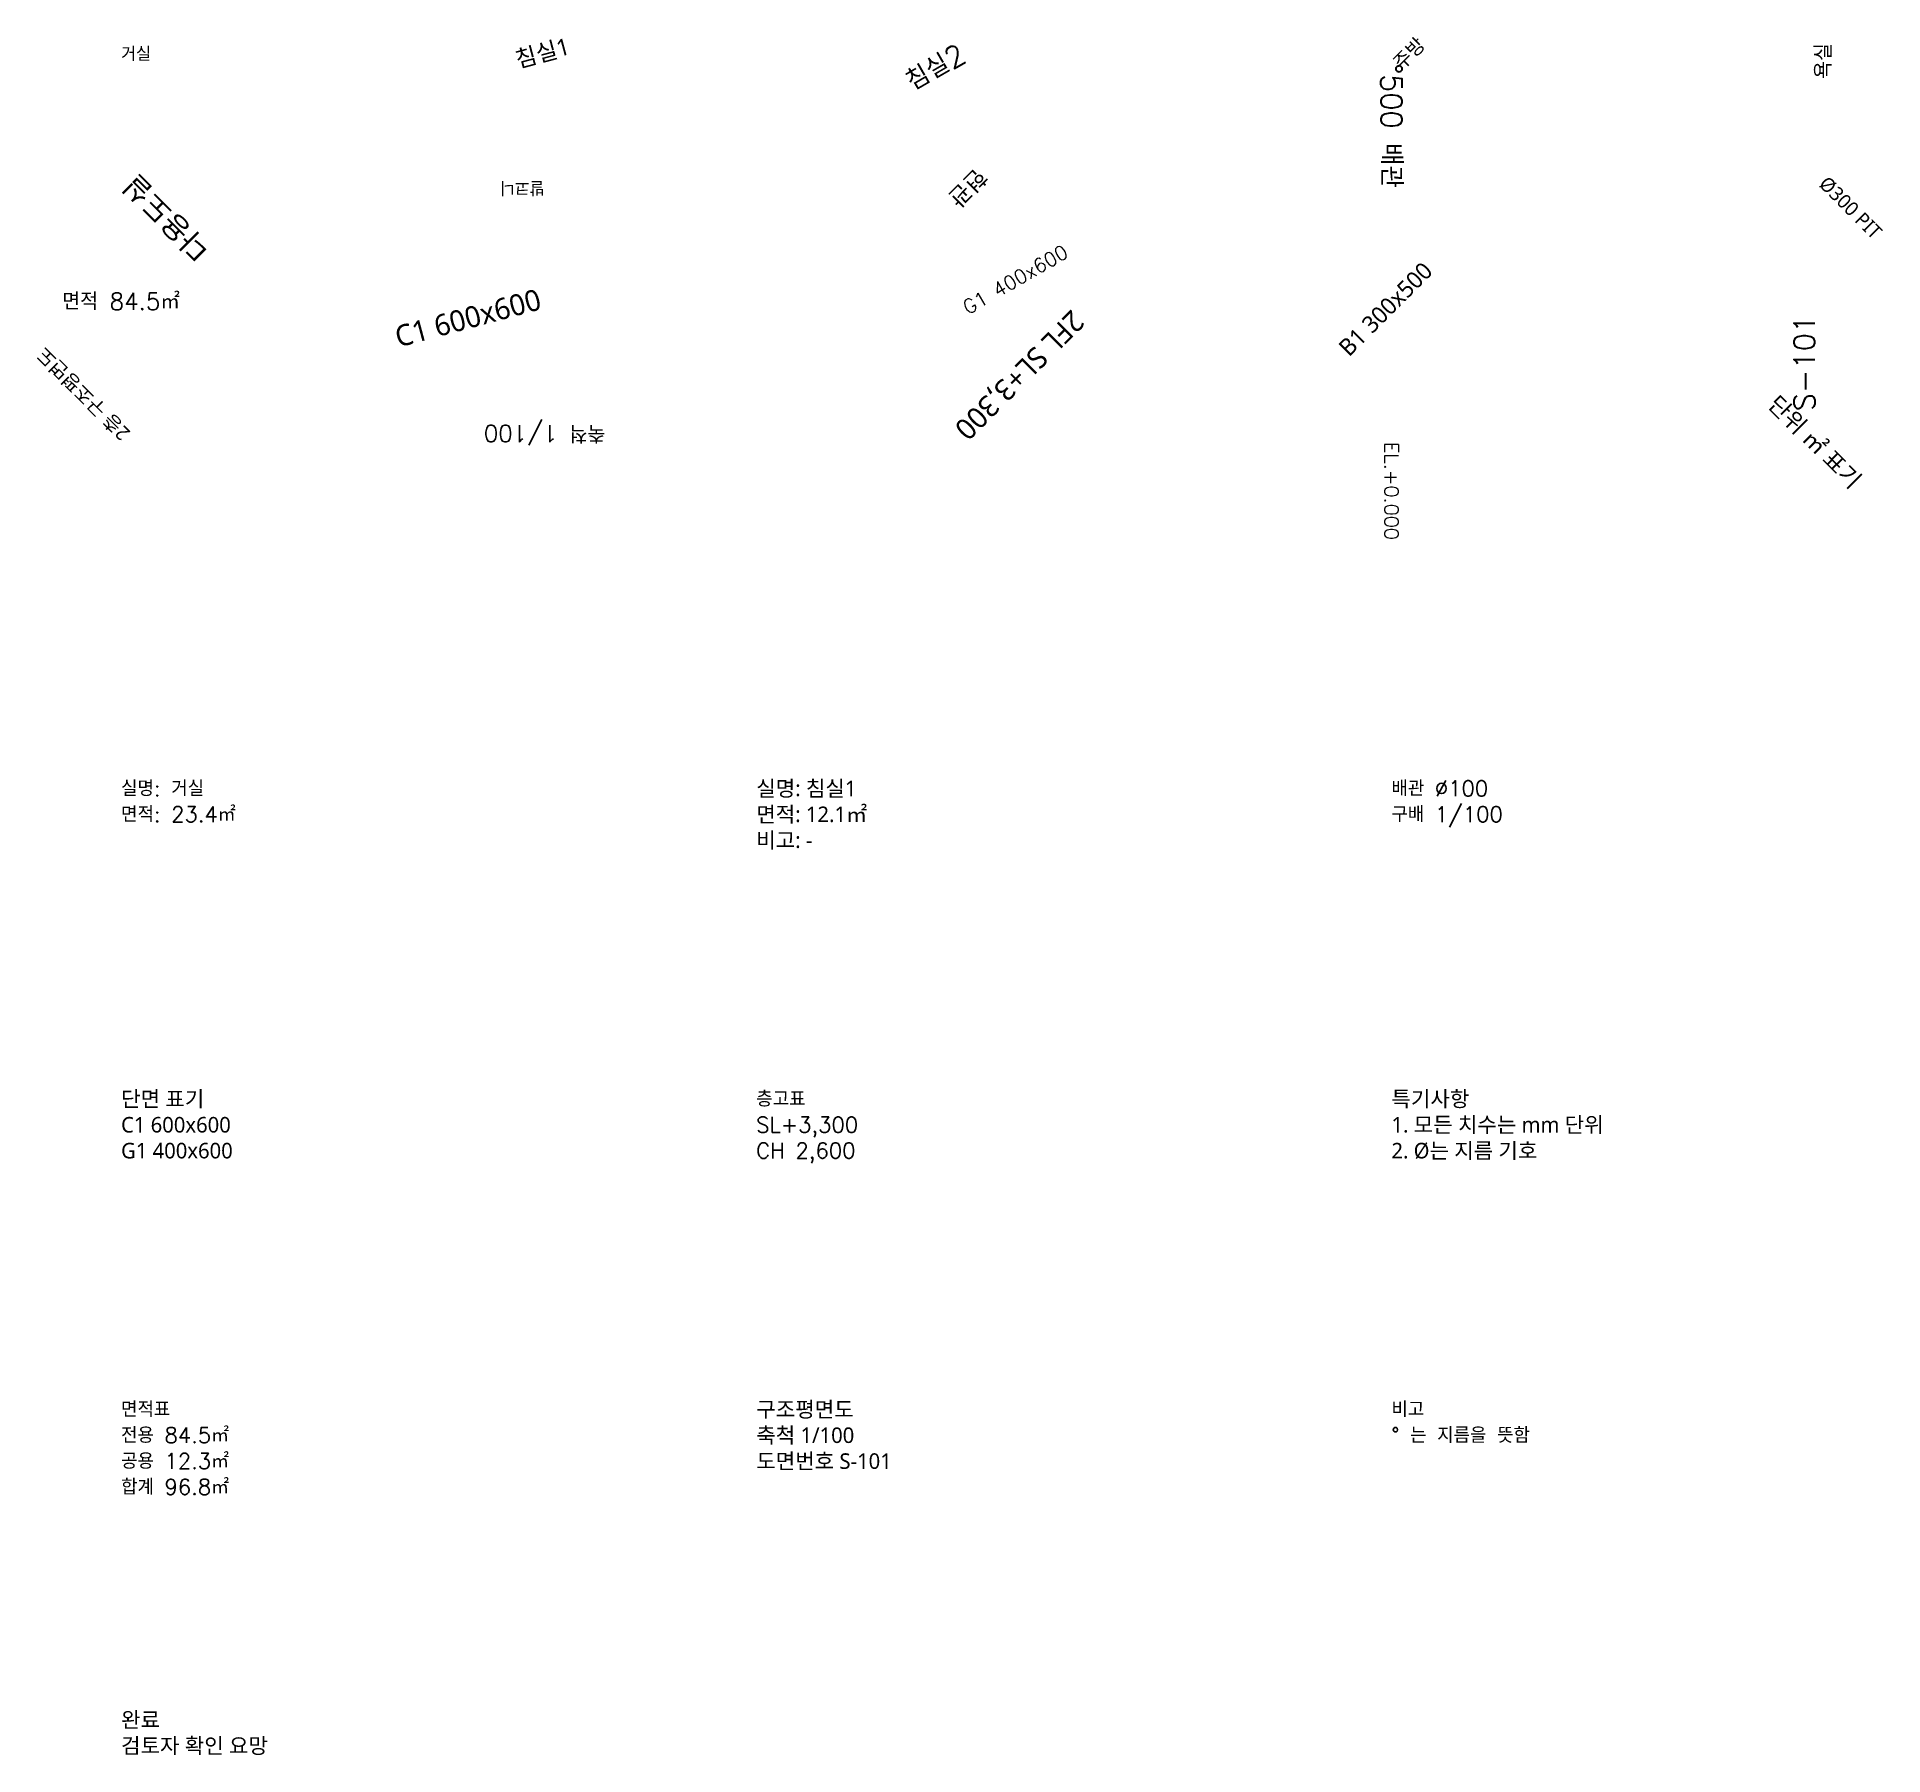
# Model space of a CAD drawing. Header units: millimetres. Extents: x -596 to 12483, y -12005 to 170.
import ezdxf
from ezdxf.enums import TextEntityAlignment as Align

# ---------------------------------------------------------------- set-up
doc = ezdxf.new("R2010")
doc.units = ezdxf.units.MM
doc.layers.add('A-TEXT', color=7, linetype='CONTINUOUS')
doc.styles.add('KOR-BIG', font='romans.shx', dxfattribs={"bigfont": 'whgtxt.shx'})
doc.styles.add('KOR-TTF', font='malgun.ttf')

msp = doc.modelspace()

# ---------------------------------------------------------------- texts
at = {"layer": 'A-TEXT', "style": 'KOR-TTF'}
for s, rotation, p in [('침실1', 15, (3000, 0)), ('B1 300x500', 45, (9000, -1800))]:
    msp.add_text(s, height=120, rotation=rotation, dxfattribs=at).set_placement(p, align=Align.CENTER)
for s, rotation, p in [('주방', 45, (9000, 0)), ('2층 구조평면도', 135, (0, -2700))]:
    msp.add_text(s, height=100, rotation=rotation, dxfattribs=at).set_placement(p, align=Align.TOP_LEFT)
at = {"layer": 'A-TEXT', "style": 'KOR-BIG'}
msp.add_text('거실', height=100, dxfattribs=at).set_placement((0, 0))
for s, rotation, p in [('침실2', 30, (6000, 0)), ('S-101', 90, (12000, -1800))]:
    msp.add_text(s, height=150, rotation=rotation, dxfattribs=at).set_placement(p, align=Align.RIGHT)
for s, rotation, p in [('욕실', 90, (12000, 0)), ('축척 1/100', 180, (3000, -2700))]:
    msp.add_text(s, height=120, rotation=rotation, dxfattribs=at).set_placement(p, align=Align.TOP_CENTER)
msp.add_text('%%d500 배관', height=150, rotation=270, dxfattribs=at).set_placement((9000, -900), align=Align.MIDDLE_RIGHT)
at = {"layer": 'A-TEXT', "style": 'KOR-TTF'}
for s, rotation, p in [('현관', 225, (6000, -900)), ('단위 ㎡ 표기', 315, (12000, -2700))]:
    msp.add_text(s, height=120, rotation=rotation, dxfattribs=at).set_placement(p, align=Align.MIDDLE_CENTER)
for s, rotation, p in [('다용도실', 135, (0, -900)), ('2FL SL+3,300', 225, (6000, -2700))]:
    msp.add_text(s, height=150, rotation=rotation, dxfattribs=at).set_placement(p, align=Align.TOP_RIGHT)
at = {"layer": 'A-TEXT', "style": 'KOR-BIG'}
for s, rotation, p in [('발코니', 180, (3000, -900)), ('EL.+0.000', 270, (9000, -2700))]:
    msp.add_text(s, height=100, rotation=rotation, dxfattribs=at).set_placement(p, align=Align.MIDDLE_LEFT)
at = {"layer": 'A-TEXT', "style": 'KOR-TTF'}
msp.add_text('Ø300 PIT', height=100, rotation=315, dxfattribs=at).set_placement((12000, -900), align=Align.BOTTOM_LEFT)
at = {"layer": 'A-TEXT', "style": 'KOR-BIG'}
msp.add_text('G1 400x600', height=100, rotation=30, dxfattribs=at).set_placement((6000, -1800))
msp.add_text('면적 84.5㎡', height=120, dxfattribs=at).set_placement((0, -1800), align=Align.BOTTOM_CENTER)
at = {"layer": 'A-TEXT', "style": 'KOR-TTF'}
msp.add_text('C1 600x600', height=150, rotation=15, dxfattribs=at).set_placement((3000, -1800), align=Align.BOTTOM_RIGHT)
at = {"layer": 'A-TEXT', "char_height": 110, "width": 3800, "attachment_point": 1}
for s, insert, style in [('실명: 거실\\P면적: 23.4㎡', (0, -5100), 'KOR-BIG'), ('실명: 침실1\\P면적: 12.1㎡\\P비고: -', (4500, -5100), 'KOR-TTF'), ('배관 Ø100\\P구배 1/100', (9000, -5100), 'KOR-BIG'), ('단면 표기\\PC1 600x600\\PG1 400x600', (0, -7300), 'KOR-TTF'), ('층고표\\PSL+3,300\\PCH 2,600', (4500, -7300), 'KOR-BIG'), ('특기사항\\P1. 모든 치수는 mm 단위\\P2. Ø는 지름 기호', (9000, -7300), 'KOR-TTF'), ('면적표\\P전용 84.5㎡\\P공용 12.3㎡\\P합계 96.8㎡', (0, -9500), 'KOR-BIG'), ('구조평면도\\P축척 1/100\\P도면번호 S-101', (4500, -9500), 'KOR-TTF'), ('비고\\P%%d 는 지름을 뜻함', (9000, -9500), 'KOR-BIG'), ('완료\\P검토자 확인 요망', (0, -11700), 'KOR-TTF')]:
    msp.add_mtext(s, dxfattribs=dict(at, insert=insert, style=style))

doc.saveas('drawing.dxf')
